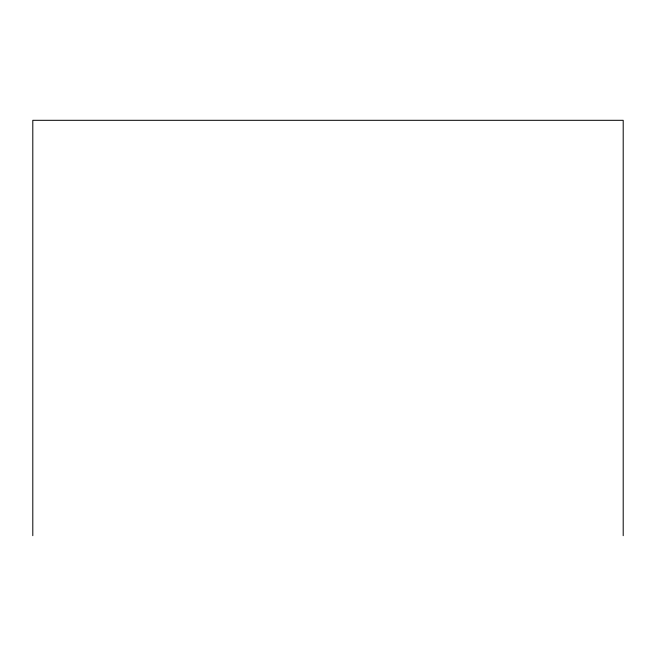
<?xml version="1.0" encoding="UTF-8"?>
<svg xmlns="http://www.w3.org/2000/svg" width="656" height="656" viewBox="0 0 656 656"><rect width="100%" height="100%" fill="white"/><g stroke="black" fill="none" stroke-linecap="round" stroke-linejoin="round"><path stroke-width="0.98" d="M623.2 535.69L623.2 120.31L32.8 120.31L32.8 535.69"/></g></svg>
